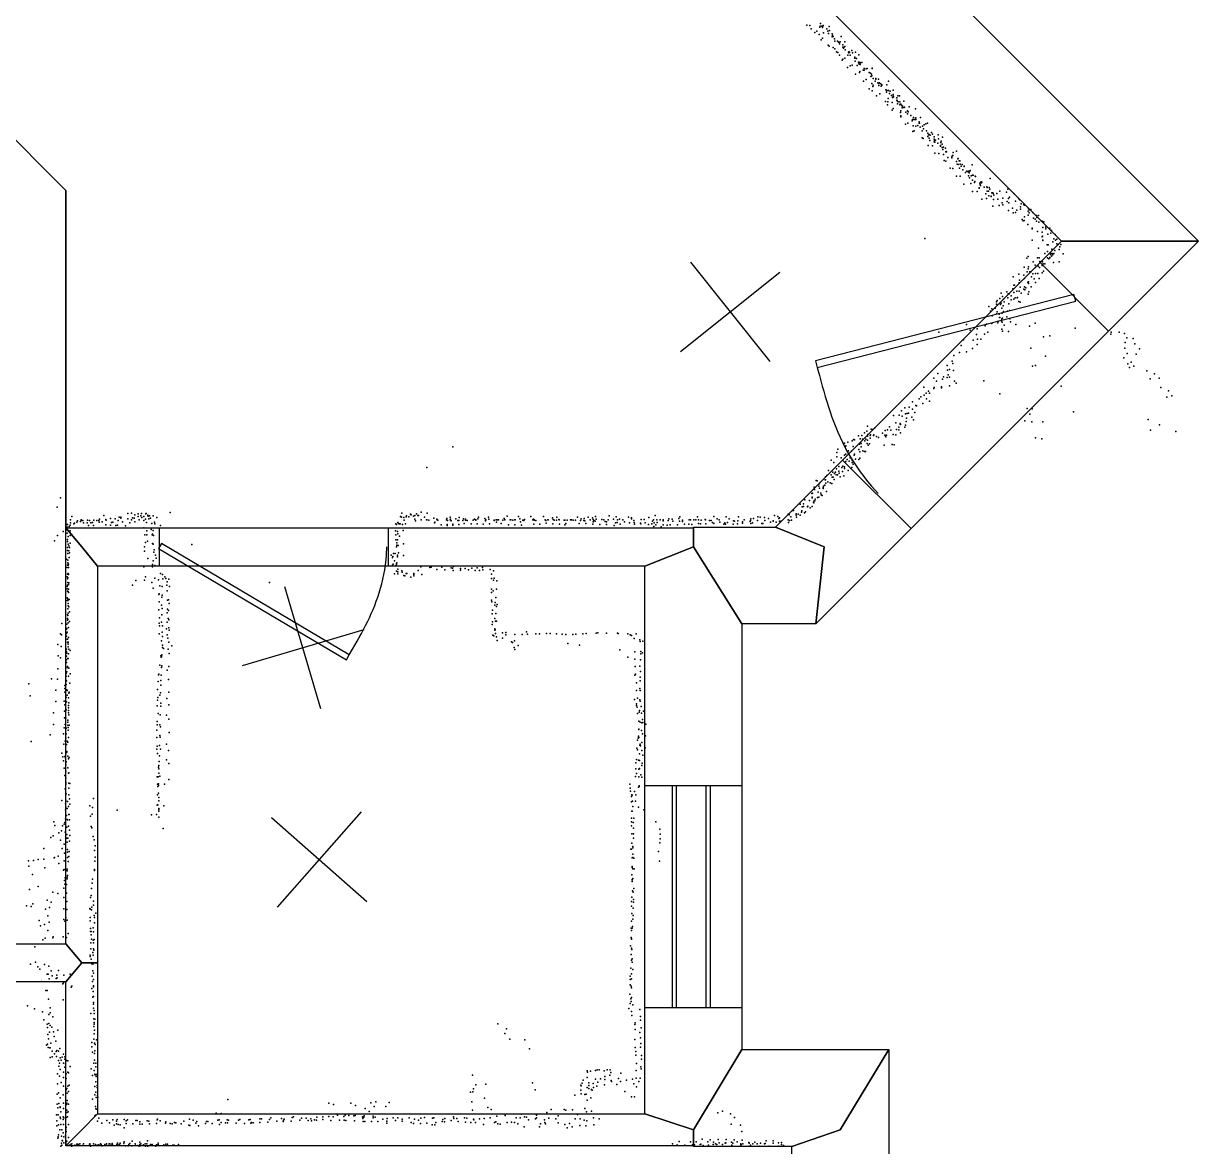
# Model space of a CAD drawing. Header units: millimetres. Extents: x -23456 to 7110, y -22489 to 15514.
# Drawn here: x -2228 to 1472, y -1983 to 1554 of the extents above; entities that cross this region are included whole.
import ezdxf

# ---------------------------------------------------------------- set-up
doc = ezdxf.new("R2010")
doc.units = ezdxf.units.MM
for name, color, linetype in [('DOORS', 7, 'Continuous'), ('P', 9, 'Continuous'), ('PANOS', 10, 'Continuous'), ('ROOMS', 1, 'Continuous'), ('WALLS', 3, 'Continuous'), ('WINDOWS', 6, 'Continuous')]:
    doc.layers.add(name, color=color, linetype=linetype)

# ---------------------------------------------------------------- blocks, each defined once
blk = doc.blocks.new('1-Standard_3C')
for points in [[(-403.982, 5.64828), (253.382, 394.931), (263.573, 377.722), (-393.791, -11.5606), (-403.982, 5.64828)], [(263.573, 377.722), (275.367, 357.142), (283.15, 343.495), (290.844, 329.879), (298.429, 316.269), (305.882, 302.642), (313.184, 288.973), (320.313, 275.239), (327.249, 261.416), (333.971, 247.479), (340.456, 233.405), (346.686, 219.17), (352.638, 204.75), (358.291, 190.121), (363.626, 175.258), (368.62, 160.139), (373.253, 144.738), (377.503, 129.032), (381.351, 112.998), (384.774, 96.6102), (387.752, 79.8457), (390.265, 62.6802), (392.29, 45.0899), (393.807, 27.0508), (395.085, -0.90191)]]:
    blk.add_lwpolyline(points)
blk = doc.blocks.new('1-Standard_42')
for points in [[(-590, 42.9766), (589.999, 42.9766), (589.999, 32.9766), (-590, 32.9766), (-590, 42.9766)], [(-590.014, -44.0958), (589.985, -44.0958), (589.985, -54.0958), (-590.014, -54.0958), (-590.014, -44.0958)]]:
    blk.add_lwpolyline(points)

msp = doc.modelspace()

# ---------------------------------------------------------------- linework, layer by layer
at = {"layer": 'DOORS'}
for points in [[(351.3, 178.3), (973.5, 800.6), (1189.2, 584.9), (566.9, -37.3), (351.3, 178.3)], [(-1799.7, -34.9), (-1079.7, -34.9), (-1079.7, -154.9), (-1799.7, -154.9), (-1799.7, -34.9)]]:
    msp.add_lwpolyline(points, dxfattribs=at)
at = {"layer": 'P'}
for p in [(239, 1548), (248, 1547), (252, 1537), (264, 1525), (270, 1529), (278, 1519), (280, 1542), (281, 1545), (282, 1553), (286, 1545), (288, 1541), (289, 1545), (290, 1547), (291, 1524), (302, 1537), (305, 1529), (307, 1522), (309, 1544), (310, 1531), (318, 1521), (284, 1502), (288, 1507), (306, 1485), (309, 1482), (319, 1512), (320, 1516), (322, 1513), (326, 1505), (327, 1498), (335, 1498), (338, 1495), (341, 1495), (342, 1489), (344, 1496), (347, 1513), (352, 1486), (358, 1496), (358, 1481), (322, 1478), (327, 1474), (332, 1464), (336, 1462), (342, 1454), (352, 1479), (354, 1476), (357, 1480), (358, 1444), (359, 1471), (368, 1454), (370, 1463), (371, 1464), (371, 1461), (373, 1463), (375, 1454), (380, 1469), (383, 1461), (390, 1448), (390, 1444), (392, 1463), (403, 1455), (350, 1438), (352, 1441), (367, 1415), (375, 1420), (382, 1422), (391, 1435), (395, 1443), (397, 1421), (401, 1432), (402, 1426), (403, 1432), (407, 1431), (407, 1427), (407, 1424), (412, 1431), (416, 1407), (419, 1412), (419, 1407), (426, 1411), (426, 1411), (429, 1412), (445, 1413), (445, 1412), (392, 1394), (405, 1399), (406, 1402), (417, 1372), (426, 1377), (435, 1399), (439, 1397), (440, 1387), (442, 1394), (443, 1389), (448, 1380), (454, 1372), (456, 1380), (456, 1378), (464, 1378), (496, 1372), (435, 1348), (443, 1365), (444, 1341), (447, 1355), (448, 1359), (462, 1367), (465, 1365), (466, 1358), (468, 1367), (472, 1363), (473, 1356), (475, 1360), (475, 1359), (488, 1345), (490, 1344), (490, 1337), (491, 1360), (491, 1343), (496, 1342), (499, 1333), (501, 1340), (511, 1344), (458, 1326), (469, 1332), (486, 1308), (493, 1297), (494, 1307), (495, 1317), (505, 1327), (507, 1305), (509, 1320), (510, 1321), (511, 1330), (511, 1325), (512, 1323), (522, 1319), (522, 1312), (523, 1310), (524, 1301), (525, 1326), (526, 1307), (531, 1326), (532, 1307), (532, 1297), (533, 1299), (535, 1300), (544, 1309), (507, 1281), (511, 1286), (534, 1273), (535, 1278), (535, 1263), (535, 1260), (538, 1295), (539, 1288), (540, 1293), (541, 1289), (545, 1289), (546, 1290), (551, 1274), (556, 1278), (556, 1269), (558, 1275), (561, 1291), (566, 1264), (581, 1285), (550, 1236), (557, 1240), (570, 1247), (571, 1251), (574, 1231), (575, 1258), (576, 1251), (579, 1251), (582, 1256), (582, 1251), (582, 1230), (588, 1232), (592, 1244), (592, 1240), (594, 1240), (596, 1227), (597, 1257), (603, 1230), (606, 1222), (608, 1234), (613, 1238), (619, 1240), (573, 1213), (577, 1216), (602, 1216), (602, 1193), (605, 1191), (616, 1215), (620, 1208), (620, 1198), (622, 1203), (624, 1204), (624, 1192), (626, 1185), (627, 1202), (631, 1210), (634, 1205), (640, 1197), (640, 1189), (641, 1185), (644, 1186), (652, 1203), (653, 1190), (666, 1196), (621, 1169), (634, 1168), (640, 1181), (642, 1180), (651, 1177), (660, 1169), (660, 1167), (661, 1179), (662, 1183), (665, 1174), (665, 1163), (667, 1157), (669, 1164), (675, 1161), (676, 1149), (678, 1150), (679, 1149), (710, 1151), (642, 1145), (654, 1144), (669, 1141), (671, 1122), (676, 1120), (683, 1132), (695, 1134), (695, 1130), (697, 1138), (699, 1138), (700, 1147), (710, 1119), (712, 1111), (714, 1127), (715, 1128), (719, 1121), (721, 1121), (722, 1111), (690, 1098), (699, 1097), (715, 1109), (720, 1098), (725, 1104), (728, 1109), (730, 1093), (734, 1104), (734, 1103), (738, 1084), (743, 1088), (747, 1086), (748, 1088), (748, 1074), (750, 1083), (752, 1088), (753, 1091), (756, 1074), (759, 1108), (760, 1076), (763, 1076), (710, 1073), (722, 1073), (733, 1048), (751, 1068), (755, 1050), (760, 1060), (767, 1053), (768, 1056), (769, 1073), (770, 1072), (784, 1051), (785, 1047), (786, 1053), (786, 1043), (788, 1055), (789, 1052), (790, 1054), (797, 1038), (806, 1039), (807, 1037), (813, 1037), (816, 1065), (760, 1024), (775, 1024), (782, 1036), (782, 1035), (790, 1000), (802, 1017), (805, 1002), (807, 1025), (811, 1025), (812, 1011), (815, 1032), (819, 1010), (819, 1009), (821, 1020), (825, 1020), (826, 1018), (828, 1013), (837, 1018), (840, 1000), (847, 1025), (856, 1003), (868, 1022), (872, 1032), (874, 1002), (877, 1007), (891, 1018), (906, 1001), (825, 978), (827, 999), (845, 980), (854, 989), (856, 982), (870, 993), (874, 965), (875, 989), (887, 972), (896, 994), (900, 966), (910, 998), (912, 976), (912, 969), (914, 986), (922, 984), (923, 981), (924, 983), (936, 963), (937, 970), (940, 967), (944, 968), (889, 957), (896, 958), (917, 936), (920, 932), (923, 933), (924, 945), (936, 950), (939, 957), (951, 958), (953, 940), (958, 937), (962, 949), (962, 931), (963, 943), (968, 949), (969, 928), (978, 931), (980, 931), (985, 929), (935, 921), (948, 909), (948, 907), (965, 898), (980, 896), (982, 911), (991, 907), (992, 912), (993, 915), (993, 914), (998, 890), (1004, 909), (1007, 893), (1009, 902), (1021, 889), (610, 876), (948, 871), (980, 882), (981, 884), (982, 871), (982, 870), (996, 856), (999, 857), (1013, 866), (1017, 875), (1022, 871), (1026, 874), (1026, 860), (1030, 858), (1039, 858), (932, 815), (936, 820), (965, 816), (968, 846), (971, 816), (988, 829), (997, 836), (997, 816), (1004, 817), (1004, 816), (1006, 826), (1007, 829), (1009, 821), (1010, 843), (1011, 829), (1012, 825), (1014, 827), (1017, 829), (1020, 839), (1033, 842), (1036, 850), (1046, 828), (923, 786), (936, 781), (937, 787), (952, 803), (958, 793), (959, 785), (967, 789), (972, 785), (973, 804), (980, 791), (981, 803), (983, 797), (988, 797), (1001, 812), (1016, 801), (1033, 803), (889, 756), (906, 764), (909, 745), (922, 761), (924, 751), (933, 772), (941, 771), (944, 771), (946, 756), (951, 765), (955, 749), (959, 766), (966, 766), (970, 750), (980, 768), (984, 774), (851, 704), (869, 709), (888, 718), (891, 729), (891, 706), (893, 730), (900, 711), (908, 737), (908, 711), (911, 723), (914, 704), (922, 717), (924, 724), (925, 715), (929, 721), (935, 739), (937, 740), (937, 735), (938, 709), (945, 724), (959, 738), (836, 677), (836, 670), (838, 681), (847, 688), (849, 669), (851, 673), (855, 694), (858, 685), (860, 677), (872, 690), (873, 702), (875, 671), (876, 702), (882, 696), (882, 683), (891, 685), (895, 690), (901, 690), (902, 691), (906, 678), (911, 676), (936, 701), (812, 662), (817, 648), (821, 655), (822, 633), (832, 657), (836, 639), (838, 645), (845, 638), (853, 657), (854, 641), (857, 664), (858, 647), (869, 630), (871, 648), (877, 650), (742, 606), (800, 601), (805, 607), (821, 609), (840, 611), (841, 616), (846, 628), (847, 628), (852, 619), (853, 623), (853, 614), (854, 613), (855, 626), (860, 604), (878, 623), (880, 614), (897, 606), (940, 600), (958, 610), (1084, 594), (654, 581), (732, 557), (753, 588), (763, 556), (773, 574), (775, 592), (776, 559), (787, 559), (798, 575), (809, 581), (853, 591), (855, 585), (874, 584), (984, 567), (1004, 570), (1196, 575), (1197, 581), (1222, 582), (1239, 577), (1247, 564), (1267, 562), (725, 539), (742, 520), (760, 530), (775, 543), (944, 531), (1240, 531), (1241, 549), (1272, 545), (1287, 529), (696, 490), (699, 483), (702, 508), (720, 517), (990, 506), (1237, 501), (1248, 514), (1250, 482), (1260, 487), (1276, 512), (651, 451), (681, 476), (682, 462), (684, 447), (688, 464), (701, 461), (949, 474), (959, 476), (1255, 470), (1269, 474), (1310, 460), (1334, 450), (607, 408), (639, 437), (647, 427), (663, 409), (666, 434), (669, 441), (681, 439), (688, 440), (688, 413), (704, 427), (709, 421), (796, 428), (1040, 411), (1320, 435), (1348, 437), (592, 372), (598, 378), (608, 383), (615, 389), (616, 372), (622, 396), (625, 389), (639, 404), (640, 407), (663, 406), (847, 387), (1354, 407), (1373, 377), (1378, 397), (1388, 381), (537, 334), (547, 343), (561, 345), (571, 339), (572, 362), (582, 351), (584, 349), (604, 357), (625, 364), (933, 341), (948, 340), (512, 319), (530, 320), (539, 317), (549, 324), (552, 300), (553, 311), (555, 325), (559, 326), (569, 314), (575, 305), (579, 328), (925, 302), (941, 323), (947, 299), (982, 299), (1079, 331), (1314, 306), (420, 264), (428, 270), (430, 285), (441, 276), (446, 275), (453, 280), (477, 263), (485, 272), (493, 274), (499, 283), (503, 273), (519, 296), (521, 275), (528, 282), (528, 274), (533, 294), (533, 292), (534, 291), (534, 264), (547, 282), (550, 289), (1321, 273), (1349, 290), (1401, 269), (357, 232), (362, 224), (368, 235), (381, 239), (386, 244), (389, 242), (401, 255), (405, 229), (407, 246), (410, 231), (412, 256), (414, 245), (421, 239), (425, 245), (429, 231), (430, 254), (430, 241), (431, 259), (432, 226), (436, 230), (438, 256), (438, 248), (439, 258), (449, 256), (450, 258), (458, 253), (464, 250), (482, 226), (484, 257), (486, 254), (488, 252), (490, 257), (507, 228), (511, 259), (514, 227), (519, 258), (959, 249), (979, 246), (-876, 220), (333, 203), (333, 189), (336, 213), (347, 186), (357, 194), (361, 221), (362, 197), (370, 208), (375, 186), (379, 207), (385, 221), (388, 194), (389, 197), (403, 212), (406, 205), (410, 220), (415, 208), (420, 206), (423, 206), (-958, 155), (315, 178), (324, 171), (332, 151), (340, 158), (349, 155), (352, 159), (357, 157), (357, 152), (362, 174), (366, 181), (372, 175), (380, 155), (382, 178), (382, 171), (385, 166), (392, 182), (403, 180), (406, 185), (268, 114), (271, 113), (296, 117), (297, 126), (297, 116), (302, 130), (307, 146), (315, 132), (318, 125), (321, 141), (322, 125), (325, 118), (326, 136), (329, 141), (331, 132), (335, 132), (339, 144), (341, 137), (344, 126), (351, 143), (355, 129), (369, 146), (257, 75), (262, 93), (263, 86), (274, 78), (276, 103), (276, 97), (279, 90), (281, 108), (290, 92), (290, 89), (291, 97), (295, 100), (299, 106), (301, 80), (305, 110), (312, 107), (317, 105), (-2112, 60), (218, 40), (228, 41), (232, 53), (247, 51), (254, 73), (255, 60), (256, 62), (260, 45), (261, 49), (261, 44), (264, 50), (265, 56), (272, 61), (277, 62), (283, 74), (284, 69), (287, 67), (-2122, 30), (-2076, 1), (-1976, 4), (-1900, 10), (-1888, 11), (-1878, 6), (-1867, 9), (-1867, 1), (-1859, 3), (-1857, 10), (-1849, 1), (-1843, 9), (-1842, 10), (-1837, 5), (-1836, 2), (-1832, 3), (-1820, 3), (-1767, 14), (-1041, 1), (-1037, 11), (-1023, 0), (-1022, 3), (-1015, 0), (-1010, 8), (-1008, 6), (-1000, 2), (-996, 4), (-991, 9), (-986, 4), (-984, 4), (-976, 15), (-957, 11), (-705, 2), (-669, 1), (-631, 1), (-591, 1), (-427, 1), (-384, 3), (-362, 0), (-239, 4), (-161, 0), (-106, 0), (-54, 1), (-15, 0), (23, 0), (84, 0), (137, 4), (147, 1), (180, 8), (183, 6), (188, 0), (194, 20), (197, 20), (205, 9), (205, 5), (211, 8), (218, 5), (222, 15), (223, 19), (224, 31), (228, 33), (231, 13), (234, 16), (241, 32), (241, 31), (242, 34), (249, 28), (256, 32), (-2091, -33), (-2090, -24), (-2085, -31), (-2082, -26), (-2080, -10), (-2080, -19), (-2070, -22), (-2068, -20), (-2061, -17), (-2058, -13), (-2049, -15), (-2047, -9), (-2047, -12), (-2042, -12), (-2039, -19), (-2028, -19), (-2027, -11), (-2024, -27), (-2021, -12), (-2016, -19), (-2011, -18), (-2008, -27), (-2007, -11), (-1998, -12), (-1991, -12), (-1990, -17), (-1989, -7), (-1981, -16), (-1969, -8), (-1969, -25), (-1968, -11), (-1955, -5), (-1954, -26), (-1951, -18), (-1947, -17), (-1940, -6), (-1938, -27), (-1932, -26), (-1930, -12), (-1927, -1), (-1922, -1), (-1922, -4), (-1917, -16), (-1907, -28), (-1900, -6), (-1894, -19), (-1888, -9), (-1885, -3), (-1880, -4), (-1878, -16), (-1864, -10), (-1856, -2), (-1856, -2), (-1849, -12), (-1849, -35), (-1844, -7), (-1841, -18), (-1834, -6), (-1828, -4), (-1824, -21), (-1816, -17), (-1815, -22), (-1809, -2), (-1797, -27), (-1056, -22), (-1054, -24), (-1049, -18), (-1047, -21), (-1045, -22), (-1042, -22), (-1038, -1), (-1035, -24), (-1031, -2), (-1030, -11), (-1025, -22), (-996, -7), (-994, -13), (-976, -10), (-966, -1), (-959, -9), (-958, -9), (-952, -11), (-936, -4), (-934, -19), (-933, -17), (-927, -7), (-926, -9), (-924, -11), (-913, -25), (-896, -9), (-895, -5), (-894, -24), (-894, -27), (-893, -12), (-885, -1), (-885, -10), (-884, -7), (-882, -13), (-876, -23), (-876, -26), (-867, -6), (-860, -12), (-857, -12), (-857, -24), (-856, -2), (-845, -12), (-843, -6), (-841, -21), (-836, -7), (-836, -11), (-831, -12), (-819, -22), (-812, -11), (-808, -7), (-804, -9), (-804, -11), (-800, -22), (-798, -6), (-795, -1), (-781, -23), (-775, -5), (-773, -12), (-773, -13), (-772, -10), (-764, -1), (-763, -7), (-761, -22), (-746, -11), (-746, -12), (-740, -10), (-739, -17), (-737, -10), (-732, -9), (-724, -21), (-719, -11), (-715, -5), (-713, -10), (-701, -25), (-696, -10), (-694, -9), (-687, -11), (-681, -9), (-681, -25), (-680, -10), (-665, -6), (-663, -16), (-660, -26), (-656, -11), (-653, -12), (-651, -8), (-624, -10), (-622, -7), (-621, -23), (-620, -10), (-620, -11), (-615, -12), (-602, -23), (-585, -9), (-585, -9), (-583, -12), (-582, -20), (-577, -10), (-576, -9), (-562, -3), (-561, -22), (-560, -8), (-557, -11), (-550, -11), (-549, -1), (-542, -8), (-541, -10), (-540, -23), (-526, -11), (-524, -11), (-524, -25), (-520, -21), (-516, -11), (-506, -9), (-503, -10), (-497, -11), (-490, -11), (-484, -1), (-478, -21), (-474, -12), (-472, -6), (-464, -12), (-463, -5), (-460, -13), (-457, -21), (-450, -1), (-444, -10), (-436, -3), (-435, -23), (-434, -8), (-434, -16), (-432, -12), (-428, -14), (-425, -7), (-413, -24), (-407, -8), (-401, -10), (-396, -15), (-392, -16), (-392, -24), (-387, -9), (-370, -7), (-368, -27), (-364, -19), (-359, -18), (-358, -10), (-351, -7), (-349, -23), (-341, -9), (-336, -16), (-323, -1), (-320, -19), (-314, -3), (-314, -6), (-306, -12), (-305, -18), (-304, -23), (-285, -20), (-284, -22), (-283, -8), (-274, -8), (-271, -19), (-260, -24), (-259, -2), (-249, -22), (-247, -14), (-244, -9), (-243, -31), (-242, -19), (-237, -25), (-234, -9), (-233, -18), (-223, -10), (-220, -32), (-214, -10), (-214, -13), (-214, -25), (-201, -26), (-198, -12), (-196, -6), (-192, -25), (-185, -7), (-183, -14), (-169, -25), (-164, -5), (-162, -14), (-153, -11), (-153, -15), (-147, -23), (-133, -23), (-132, -10), (-128, -9), (-123, -24), (-117, -10), (-111, -10), (-103, -21), (-102, -9), (-96, -22), (-94, -11), (-81, -8), (-80, -10), (-79, -22), (-68, -12), (-63, -12), (-58, -18), (-54, -21), (-44, -6), (-37, -9), (-35, -17), (-23, -23), (-20, -19), (-17, -23), (-11, -18), (-6, -6), (7, -23), (8, -13), (11, -14), (20, -22), (21, -13), (36, -16), (36, -20), (41, -10), (60, -15), (61, -12), (62, -6), (62, -21), (68, -19), (71, -5), (83, -12), (92, -1), (97, -21), (100, -21), (105, -2), (106, -12), (118, -5), (124, -17), (133, -13), (133, -14), (142, -17), (150, -5), (153, -3), (153, -14), (155, -17), (158, -14), (180, -10), (181, -18), (184, -12), (190, -11), (206, -1), (-2121, -59), (-2104, -46), (-2092, -41), (-2091, -51), (-2090, -71), (-2088, -62), (-2082, -44), (-2082, -59), (-1846, -57), (-1840, -44), (-1840, -57), (-1826, -40), (-1823, -57), (-1822, -55), (-1820, -43), (-1819, -59), (-1057, -44), (-1056, -57), (-1056, -72), (-1051, -46), (-1051, -72), (-1050, -54), (-1044, -61), (-1033, -43), (-2131, -76), (-2090, -78), (-2090, -97), (-2090, -106), (-2088, -86), (-2086, -91), (-2086, -107), (-2084, -97), (-2082, -83), (-1847, -94), (-1847, -108), (-1844, -81), (-1838, -77), (-1822, -84), (-1820, -86), (-1818, -111), (-1817, -104), (-1698, -87), (-1054, -94), (-1053, -82), (-1053, -89), (-1048, -90), (-1032, -85), (-2093, -133), (-2089, -115), (-2089, -137), (-2089, -145), (-2085, -128), (-2084, -113), (-1837, -131), (-1820, -139), (-1813, -121), (-1811, -130), (-1070, -121), (-1066, -128), (-1065, -125), (-1063, -115), (-1060, -139), (-1058, -116), (-1054, -147), (-1053, -145), (-1051, -121), (-1051, -126), (-1047, -113), (-1032, -122), (-2091, -160), (-2090, -152), (-2090, -181), (-2088, -152), (-2088, -179), (-2087, -149), (-2087, -160), (-2087, -182), (-1850, -157), (-1822, -150), (-1822, -158), (-1815, -153), (-1797, -179), (-1791, -182), (-1066, -152), (-1064, -149), (-1060, -180), (-1055, -153), (-1054, -149), (-1054, -171), (-1050, -165), (-1050, -180), (-1049, -173), (-1037, -170), (-1036, -174), (-1031, -185), (-1023, -179), (-1021, -178), (-999, -179), (-999, -182), (-985, -169), (-977, -158), (-974, -182), (-949, -160), (-944, -159), (-927, -166), (-911, -159), (-901, -167), (-881, -161), (-877, -162), (-875, -169), (-874, -156), (-852, -163), (-852, -168), (-837, -163), (-827, -167), (-816, -162), (-806, -169), (-800, -161), (-792, -169), (-783, -160), (-782, -167), (-759, -166), (-754, -181), (-748, -170), (-2091, -189), (-2091, -219), (-2090, -195), (-2090, -215), (-2089, -192), (-2089, -207), (-2087, -213), (-2086, -208), (-1885, -215), (-1875, -201), (-1847, -200), (-1844, -189), (-1824, -207), (-1815, -193), (-1803, -198), (-1799, -217), (-1792, -219), (-1790, -195), (-1783, -189), (-1780, -194), (-1777, -215), (-1776, -205), (-1771, -196), (-1769, -219), (-1454, -207), (-1027, -186), (-1009, -190), (-999, -186), (-754, -194), (-748, -200), (-746, -193), (-738, -202), (-2091, -227), (-2091, -255), (-2090, -234), (-2089, -258), (-2088, -235), (-2087, -228), (-2087, -238), (-1820, -225), (-1802, -245), (-1801, -243), (-1793, -253), (-1792, -247), (-1776, -233), (-754, -228), (-754, -238), (-749, -233), (-741, -254), (-739, -228), (-2091, -264), (-2089, -263), (-2089, -290), (-2088, -273), (-2088, -273), (-2088, -280), (-2086, -283), (-2086, -283), (-2085, -260), (-1802, -293), (-1801, -268), (-1794, -278), (-1792, -289), (-1775, -262), (-1775, -291), (-1772, -261), (-1772, -295), (-1770, -273), (-754, -262), (-753, -268), (-751, -294), (-744, -278), (-743, -270), (-739, -282), (-737, -276), (-2090, -309), (-2090, -320), (-2090, -325), (-2089, -311), (-2089, -323), (-2088, -303), (-2084, -299), (-2084, -330), (-1800, -318), (-1794, -332), (-1793, -309), (-1776, -302), (-1776, -332), (-1773, -320), (-1771, -324), (-752, -305), (-751, -331), (-744, -320), (-742, -329), (-741, -304), (-739, -329), (-2112, -368), (-2108, -336), (-2093, -354), (-2093, -367), (-2092, -338), (-2092, -352), (-2091, -363), (-2088, -334), (-2087, -349), (-1801, -335), (-1801, -368), (-1800, -343), (-1792, -363), (-1791, -343), (-1778, -353), (-1771, -350), (-1770, -357), (-752, -339), (-744, -353), (-744, -357), (-743, -356), (-742, -367), (-742, -367), (-720, -365), (-709, -364), (-644, -362), (-641, -370), (-615, -368), (-603, -369), (-581, -367), (-570, -367), (-550, -368), (-532, -370), (-489, -370), (-467, -369), (-456, -367), (-425, -366), (-420, -365), (-392, -366), (-358, -366), (-355, -367), (-325, -368), (-299, -369), (-2120, -402), (-2109, -372), (-2093, -376), (-2091, -385), (-2090, -385), (-2090, -395), (-2089, -396), (-2088, -395), (-2088, -401), (-2087, -380), (-1794, -391), (-1791, -377), (-1791, -404), (-1776, -372), (-1774, -382), (-1771, -395), (-1761, -406), (-750, -373), (-747, -375), (-739, -378), (-737, -390), (-720, -382), (-709, -372), (-691, -394), (-688, -396), (-682, -391), (-681, -371), (-671, -405), (-658, -371), (-520, -371), (-514, -399), (-498, -371), (-477, -404), (-318, -372), (-314, -374), (-305, -383), (-287, -387), (-286, -393), (-278, -392), (-2119, -438), (-2112, -444), (-2110, -408), (-2093, -417), (-2093, -424), (-2093, -439), (-2092, -429), (-2088, -409), (-2087, -431), (-2086, -417), (-2081, -421), (-1796, -438), (-1795, -442), (-1794, -439), (-1794, -441), (-1793, -435), (-1791, -411), (-1788, -415), (-1773, -417), (-1770, -430), (-683, -412), (-681, -418), (-350, -419), (-325, -442), (-303, -425), (-284, -424), (-284, -431), (-279, -428), (-2120, -479), (-2095, -477), (-2093, -450), (-2093, -459), (-2090, -471), (-2090, -475), (-2089, -446), (-2088, -446), (-2086, -477), (-1799, -467), (-1794, -474), (-1793, -469), (-1771, -471), (-303, -448), (-302, -471), (-287, -470), (-285, -450), (-2140, -510), (-2121, -511), (-2095, -503), (-2095, -514), (-2094, -493), (-2094, -502), (-2093, -516), (-2092, -488), (-2087, -502), (-2082, -494), (-1803, -498), (-1802, -495), (-1796, -515), (-1795, -499), (-1776, -483), (-1772, -512), (-303, -499), (-301, -495), (-286, -505), (-286, -517), (-285, -487), (-2212, -526), (-2127, -546), (-2098, -531), (-2098, -541), (-2098, -552), (-2094, -528), (-2092, -545), (-2091, -547), (-2086, -555), (-2085, -552), (-2083, -524), (-1806, -544), (-1804, -519), (-1797, -554), (-1796, -530), (-1771, -552), (-298, -523), (-298, -547), (-287, -541), (-286, -547), (-2208, -564), (-2127, -582), (-2100, -581), (-2098, -592), (-2094, -568), (-2093, -583), (-2091, -562), (-2087, -570), (-2086, -586), (-1806, -577), (-1805, -569), (-1799, -562), (-1796, -587), (-1777, -572), (-1771, -592), (-304, -575), (-298, -589), (-295, -571), (-287, -576), (-286, -581), (-2134, -617), (-2099, -612), (-2094, -608), (-2087, -594), (-2087, -601), (-2087, -610), (-2087, -617), (-2086, -624), (-1807, -595), (-1804, -619), (-1798, -624), (-1796, -596), (-1778, -625), (-298, -594), (-296, -599), (-295, -619), (-289, -615), (-288, -610), (-283, -597), (-282, -618), (-276, -612), (-2134, -654), (-2100, -664), (-2099, -633), (-2097, -654), (-2095, -634), (-2094, -666), (-2089, -640), (-2089, -647), (-2089, -656), (-2088, -663), (-2085, -656), (-1808, -655), (-1807, -645), (-1799, -655), (-1797, -661), (-1771, -637), (-290, -644), (-286, -647), (-281, -649), (-279, -638), (-278, -648), (-268, -653), (-2144, -687), (-2102, -683), (-2095, -697), (-2094, -683), (-2088, -672), (-2087, -695), (-1809, -672), (-1809, -695), (-1799, -689), (-1798, -694), (-1770, -679), (-295, -703), (-293, -697), (-292, -691), (-290, -669), (-290, -670), (-290, -695), (-282, -673), (-279, -683), (-269, -690), (-2204, -708), (-2101, -716), (-2097, -707), (-2093, -717), (-2092, -739), (-2091, -706), (-2089, -710), (-1809, -732), (-1808, -722), (-1800, -720), (-1797, -732), (-1778, -716), (-1772, -736), (-297, -729), (-295, -734), (-287, -719), (-286, -716), (-285, -721), (-281, -711), (-281, -736), (-270, -727), (-2108, -744), (-2105, -756), (-2102, -768), (-2098, -755), (-2096, -760), (-2095, -746), (-2094, -772), (-2092, -741), (-2089, -754), (-2087, -762), (-2085, -758), (-1806, -745), (-1801, -771), (-1800, -753), (-1778, -765), (-1771, -777), (-300, -775), (-298, -764), (-291, -766), (-288, -746), (-288, -767), (-280, -776), (-278, -751), (-2100, -791), (-2095, -781), (-2095, -801), (-2089, -790), (-2087, -807), (-2086, -806), (-1803, -788), (-1802, -783), (-1802, -794), (-1802, -807), (-300, -794), (-298, -808), (-290, -795), (-288, -793), (-284, -813), (-281, -783), (-2098, -815), (-2095, -823), (-2095, -837), (-2095, -841), (-2095, -842), (-2086, -839), (-2083, -840), (-1808, -819), (-1806, -842), (-1805, -849), (-1804, -819), (-1803, -841), (-1803, -846), (-1799, -817), (-1784, -842), (-1771, -827), (-319, -842), (-301, -818), (-292, -851), (-290, -819), (-289, -847), (-289, -849), (-281, -820), (-2097, -857), (-2094, -872), (-2086, -855), (-2086, -875), (-2084, -888), (-2008, -887), (-1806, -876), (-1803, -870), (-1802, -884), (-318, -854), (-317, -864), (-313, -881), (-312, -875), (-311, -877), (-304, -865), (-300, -875), (-2108, -893), (-2096, -904), (-2096, -923), (-2095, -894), (-2094, -917), (-2091, -919), (-2090, -896), (-2087, -912), (-2083, -905), (-2020, -910), (-2011, -915), (-1933, -924), (-1807, -908), (-1805, -907), (-1802, -894), (-1802, -918), (-1802, -922), (-1786, -910), (-313, -898), (-310, -895), (-309, -912), (-301, -895), (-292, -914), (-275, -923), (-2133, -961), (-2096, -951), (-2093, -941), (-2091, -953), (-2090, -954), (-2086, -937), (-2085, -937), (-2084, -954), (-2017, -943), (-2012, -936), (-1825, -938), (-1810, -937), (-1802, -927), (-1802, -946), (-314, -949), (-314, -960), (-312, -927), (-311, -927), (-306, -949), (-237, -961), (-2130, -972), (-2117, -995), (-2109, -989), (-2106, -973), (-2100, -968), (-2098, -963), (-2097, -993), (-2096, -994), (-2092, -977), (-2087, -974), (-2084, -987), (-2015, -975), (-2013, -979), (-1789, -981), (-314, -973), (-312, -998), (-308, -963), (-307, -980), (-307, -998), (-224, -984), (-223, -999), (-2142, -1010), (-2135, -1005), (-2112, -1018), (-2100, -1031), (-2092, -1000), (-2092, -1012), (-2091, -1025), (-2089, -1012), (-2084, -1021), (-2083, -1004), (-2009, -1007), (-2006, -1017), (-2003, -1036), (-312, -1028), (-307, -1012), (-224, -1027), (-223, -1014), (-2164, -1044), (-2131, -1073), (-2119, -1069), (-2107, -1044), (-2099, -1059), (-2090, -1048), (-2090, -1056), (-2090, -1073), (-2086, -1070), (-2085, -1054), (-2005, -1051), (-2003, -1072), (-316, -1047), (-313, -1047), (-309, -1038), (-309, -1042), (-309, -1062), (-309, -1073), (-228, -1054), (-2213, -1083), (-2212, -1100), (-2197, -1082), (-2182, -1079), (-2164, -1078), (-2161, -1105), (-2132, -1074), (-2117, -1092), (-2100, -1083), (-2091, -1110), (-2088, -1085), (-2004, -1084), (-311, -1074), (-311, -1101), (-311, -1104), (-309, -1109), (-306, -1075), (-305, -1109), (-225, -1084), (-2200, -1126), (-2103, -1113), (-2100, -1111), (-2099, -1145), (-2097, -1137), (-2091, -1115), (-2091, -1135), (-2091, -1140), (-2090, -1129), (-2011, -1141), (-2005, -1111), (-2005, -1114), (-312, -1127), (-311, -1142), (-311, -1147), (-309, -1139), (-2210, -1174), (-2182, -1164), (-2136, -1182), (-2101, -1169), (-2098, -1157), (-2093, -1158), (-2014, -1170), (-2012, -1154), (-311, -1148), (-310, -1178), (-308, -1182), (-306, -1170), (-2199, -1219), (-2154, -1207), (-2141, -1214), (-2120, -1186), (-2101, -1199), (-2093, -1185), (-2092, -1211), (-2017, -1199), (-2015, -1193), (-2008, -1210), (-313, -1211), (-312, -1198), (-307, -1205), (-307, -1214), (-2219, -1225), (-2204, -1227), (-2159, -1236), (-2152, -1257), (-2147, -1230), (-2101, -1234), (-2092, -1237), (-2020, -1233), (-2018, -1236), (-2014, -1238), (-2013, -1229), (-2008, -1223), (-2006, -1255), (-2001, -1248), (-313, -1226), (-312, -1249), (-308, -1232), (-308, -1255), (-2179, -1271), (-2175, -1288), (-2162, -1284), (-2148, -1276), (-2101, -1268), (-2098, -1273), (-2095, -1262), (-2091, -1270), (-2019, -1272), (-2018, -1262), (-2009, -1294), (-2005, -1262), (-2005, -1279), (-315, -1295), (-313, -1273), (-311, -1295), (-310, -1290), (-309, -1267), (-2168, -1332), (-2160, -1327), (-2152, -1303), (-2136, -1326), (-2135, -1323), (-2104, -1323), (-2093, -1325), (-2088, -1312), (-2017, -1296), (-2017, -1306), (-2015, -1306), (-2015, -1316), (-2014, -1330), (-2008, -1307), (-2006, -1331), (-315, -1325), (-314, -1303), (-314, -1330), (-313, -1328), (-2193, -1354), (-2016, -1342), (-2016, -1360), (-2009, -1333), (-2008, -1342), (-2008, -1360), (-2007, -1365), (-317, -1351), (-313, -1358), (-312, -1363), (-2191, -1402), (-2019, -1380), (-2018, -1385), (-2015, -1393), (-2010, -1372), (-2009, -1380), (-315, -1378), (-314, -1396), (-311, -1392), (-311, -1402), (-2206, -1409), (-2183, -1417), (-2177, -1425), (-2162, -1410), (-2154, -1440), (-2151, -1440), (-2149, -1415), (-2141, -1430), (-2124, -1443), (-2118, -1429), (-2101, -1443), (-2081, -1440), (-2013, -1408), (-2010, -1409), (-2010, -1430), (-2008, -1437), (-316, -1421), (-313, -1439), (-309, -1426), (-2172, -1463), (-2148, -1455), (-2138, -1445), (-2126, -1454), (-2122, -1452), (-2105, -1471), (-2103, -1468), (-2076, -1478), (-2012, -1446), (-2011, -1463), (-2008, -1457), (-2008, -1477), (-2008, -1480), (-318, -1447), (-318, -1457), (-318, -1474), (-315, -1478), (-313, -1455), (-2158, -1492), (-2154, -1492), (-2078, -1481), (-2013, -1485), (-2010, -1513), (-2009, -1495), (-2008, -1511), (-319, -1503), (-314, -1483), (-314, -1514), (-2216, -1540), (-2194, -1549), (-2150, -1519), (-2144, -1546), (-2104, -1521), (-2008, -1529), (-2008, -1535), (-2008, -1547), (-322, -1548), (-318, -1533), (-316, -1518), (-315, -1526), (-309, -1537), (-287, -1552), (-2169, -1559), (-2164, -1584), (-2149, -1567), (-2144, -1562), (-2136, -1575), (-2016, -1564), (-2007, -1581), (-2006, -1555), (-2006, -1564), (-2004, -1582), (-313, -1558), (-312, -1570), (-285, -1574), (-285, -1585), (-2154, -1598), (-2153, -1608), (-2149, -1596), (-2147, -1623), (-2144, -1602), (-2139, -1607), (-2134, -1622), (-2120, -1617), (-2007, -1605), (-2006, -1592), (-2006, -1598), (-2006, -1628), (-2005, -1617), (-735, -1597), (-713, -1627), (-707, -1612), (-303, -1599), (-302, -1593), (-302, -1614), (-287, -1624), (-283, -1609), (-2156, -1664), (-2153, -1661), (-2152, -1630), (-2150, -1644), (-2142, -1657), (-2132, -1637), (-2127, -1651), (-2013, -1655), (-2007, -1645), (-2005, -1657), (-2003, -1662), (-1999, -1647), (-697, -1645), (-649, -1647), (-303, -1646), (-285, -1641), (-284, -1659), (-2151, -1671), (-2146, -1672), (-2145, -1672), (-2138, -1683), (-2138, -1701), (-2131, -1691), (-2126, -1684), (-2125, -1700), (-2123, -1681), (-2118, -1683), (-2114, -1674), (-2107, -1702), (-2102, -1692), (-2098, -1701), (-2013, -1669), (-2011, -1686), (-2005, -1690), (-2004, -1682), (-635, -1675), (-302, -1671), (-300, -1684), (-300, -1695), (-285, -1670), (-282, -1696), (-2145, -1703), (-2118, -1712), (-2117, -1730), (-2115, -1720), (-2113, -1704), (-2110, -1711), (-2102, -1721), (-2098, -1708), (-2098, -1733), (-2096, -1723), (-2093, -1712), (-2089, -1713), (-2082, -1731), (-2015, -1738), (-2007, -1721), (-2005, -1711), (-2001, -1721), (-2001, -1732), (-298, -1722), (-284, -1732), (-283, -1738), (-282, -1708), (-2121, -1754), (-2115, -1761), (-2113, -1740), (-2103, -1749), (-2102, -1766), (-2094, -1754), (-2094, -1769), (-2089, -1749), (-2087, -1751), (-2011, -1759), (-2006, -1744), (-2004, -1755), (-2003, -1757), (-2000, -1762), (-1999, -1756), (-814, -1758), (-466, -1774), (-453, -1745), (-453, -1766), (-452, -1749), (-443, -1746), (-427, -1744), (-427, -1771), (-422, -1742), (-415, -1741), (-411, -1770), (-400, -1745), (-398, -1772), (-397, -1762), (-390, -1741), (-382, -1758), (-381, -1742), (-379, -1750), (-378, -1775), (-354, -1769), (-347, -1752), (-329, -1774), (-310, -1771), (-299, -1744), (-299, -1768), (-286, -1768), (-2121, -1786), (-2110, -1781), (-2103, -1793), (-2094, -1804), (-2092, -1800), (-2089, -1793), (-2087, -1810), (-2085, -1790), (-2004, -1794), (-2001, -1779), (-2001, -1812), (-1997, -1791), (-1997, -1797), (-821, -1812), (-813, -1811), (-811, -1801), (-804, -1789), (-772, -1787), (-625, -1782), (-617, -1804), (-473, -1790), (-473, -1806), (-472, -1792), (-469, -1783), (-453, -1797), (-448, -1782), (-448, -1791), (-448, -1800), (-439, -1803), (-437, -1806), (-434, -1785), (-433, -1797), (-423, -1793), (-420, -1780), (-399, -1789), (-377, -1778), (-360, -1788), (-348, -1778), (-335, -1810), (-306, -1786), (-298, -1795), (-290, -1778), (-2122, -1818), (-2122, -1850), (-2118, -1814), (-2117, -1848), (-2113, -1830), (-2104, -1820), (-2103, -1846), (-2092, -1846), (-2091, -1815), (-2091, -1838), (-2087, -1850), (-2011, -1834), (-2004, -1820), (-2000, -1829), (-1995, -1822), (-1994, -1828), (-1585, -1835), (-1267, -1846), (-1198, -1846), (-1135, -1845), (-1119, -1842), (-1077, -1844), (-816, -1842), (-777, -1831), (-492, -1821), (-472, -1817), (-461, -1819), (-456, -1818), (-453, -1837), (-442, -1830), (-313, -1827), (-304, -1826), (-2125, -1883), (-2120, -1861), (-2119, -1883), (-2113, -1858), (-2113, -1860), (-2111, -1874), (-2102, -1863), (-2093, -1851), (-2092, -1869), (-2092, -1876), (-2088, -1874), (-2004, -1886), (-2002, -1857), (-2002, -1884), (-2001, -1864), (-1998, -1865), (-1622, -1878), (-1606, -1879), (-1252, -1851), (-1239, -1884), (-1215, -1884), (-1204, -1885), (-1188, -1886), (-1184, -1885), (-1183, -1854), (-1156, -1886), (-1152, -1863), (-1140, -1873), (-1127, -1887), (-1124, -1857), (-1087, -1857), (-814, -1869), (-766, -1860), (-755, -1866), (-738, -1887), (-711, -1885), (-661, -1881), (-613, -1884), (-580, -1876), (-567, -1866), (-545, -1886), (-526, -1866), (-520, -1869), (-499, -1867), (-484, -1882), (-461, -1863), (-455, -1874), (-440, -1872), (-42, -1877), (-27, -1872), (-2, -1880), (-2124, -1902), (-2123, -1918), (-2118, -1915), (-2113, -1891), (-2112, -1895), (-2111, -1914), (-2104, -1889), (-2104, -1898), (-2103, -1914), (-2101, -1893), (-2094, -1892), (-2094, -1922), (-2090, -1889), (-2087, -1914), (-1995, -1903), (-1991, -1894), (-1982, -1909), (-1966, -1901), (-1958, -1908), (-1947, -1899), (-1943, -1916), (-1936, -1903), (-1936, -1912), (-1934, -1898), (-1930, -1914), (-1924, -1915), (-1911, -1898), (-1911, -1924), (-1905, -1902), (-1905, -1910), (-1901, -1899), (-1884, -1912), (-1875, -1901), (-1870, -1901), (-1862, -1905), (-1862, -1913), (-1855, -1913), (-1839, -1902), (-1834, -1903), (-1832, -1912), (-1810, -1910), (-1807, -1899), (-1806, -1897), (-1798, -1902), (-1781, -1909), (-1780, -1905), (-1767, -1911), (-1760, -1912), (-1753, -1907), (-1749, -1908), (-1732, -1912), (-1723, -1903), (-1708, -1916), (-1706, -1897), (-1705, -1917), (-1694, -1900), (-1686, -1909), (-1683, -1904), (-1677, -1918), (-1655, -1911), (-1652, -1904), (-1648, -1904), (-1634, -1911), (-1616, -1900), (-1612, -1899), (-1611, -1914), (-1606, -1907), (-1592, -1908), (-1587, -1899), (-1586, -1908), (-1583, -1900), (-1559, -1909), (-1551, -1900), (-1547, -1898), (-1532, -1910), (-1519, -1899), (-1515, -1898), (-1512, -1909), (-1510, -1907), (-1505, -1908), (-1484, -1896), (-1484, -1907), (-1479, -1896), (-1459, -1906), (-1454, -1898), (-1449, -1893), (-1431, -1903), (-1416, -1895), (-1411, -1904), (-1410, -1900), (-1408, -1897), (-1385, -1903), (-1382, -1892), (-1378, -1889), (-1358, -1900), (-1353, -1894), (-1338, -1894), (-1332, -1901), (-1323, -1896), (-1321, -1902), (-1312, -1899), (-1306, -1900), (-1305, -1891), (-1286, -1890), (-1286, -1898), (-1267, -1888), (-1260, -1901), (-1253, -1889), (-1233, -1900), (-1220, -1888), (-1219, -1900), (-1213, -1901), (-1186, -1902), (-1161, -1889), (-1160, -1895), (-1159, -1904), (-1157, -1891), (-1153, -1904), (-1132, -1904), (-1127, -1893), (-1121, -1891), (-1112, -1904), (-1097, -1897), (-1084, -1903), (-1084, -1909), (-1083, -1895), (-1064, -1893), (-1057, -1901), (-1049, -1893), (-1036, -1897), (-1036, -1903), (-1014, -1893), (-1008, -1907), (-1000, -1910), (-997, -1897), (-984, -1900), (-978, -1911), (-977, -1894), (-966, -1892), (-958, -1909), (-941, -1915), (-940, -1894), (-936, -1893), (-933, -1915), (-930, -1907), (-910, -1904), (-908, -1898), (-902, -1905), (-901, -1895), (-881, -1901), (-874, -1889), (-873, -1895), (-864, -1895), (-859, -1904), (-839, -1893), (-836, -1906), (-832, -1894), (-820, -1907), (-811, -1897), (-810, -1899), (-805, -1907), (-792, -1896), (-780, -1914), (-778, -1895), (-759, -1893), (-745, -1907), (-741, -1905), (-735, -1912), (-727, -1913), (-705, -1907), (-691, -1906), (-682, -1907), (-677, -1893), (-672, -1912), (-664, -1893), (-652, -1921), (-651, -1890), (-644, -1891), (-638, -1899), (-616, -1896), (-613, -1893), (-603, -1921), (-600, -1912), (-588, -1899), (-586, -1907), (-584, -1912), (-574, -1894), (-552, -1896), (-544, -1908), (-524, -1914), (-516, -1924), (-509, -1910), (-500, -1921), (-491, -1896), (-476, -1917), (-475, -1896), (-463, -1900), (-457, -1918), (-454, -1902), (-433, -1893), (-432, -1915), (-415, -1896), (0, -1913), (11, -1892), (30, -1916), (-2120, -1957), (-2119, -1953), (-2118, -1946), (-2114, -1930), (-2109, -1950), (-2108, -1930), (-2104, -1940), (-2101, -1953), (-2096, -1947), (-2095, -1928), (-2095, -1938), (-2094, -1936), (-2087, -1955), (-91, -1960), (-41, -1961), (-15, -1961), (34, -1936), (-2111, -1982), (-2109, -1972), (-2108, -1979), (-2107, -1964), (-2106, -1965), (-2101, -1971), (-2095, -1973), (-2094, -1968), (-2092, -1966), (-2085, -1979), (-2083, -1980), (-2082, -1979), (-2078, -1976), (-2076, -1975), (-2076, -1982), (-2067, -1979), (-2060, -1976), (-2058, -1976), (-2058, -1978), (-2055, -1977), (-2051, -1975), (-2043, -1980), (-2039, -1975), (-2021, -1976), (-2020, -1975), (-2020, -1977), (-2017, -1982), (-2008, -1975), (-2002, -1977), (-1995, -1979), (-1991, -1978), (-1986, -1974), (-1984, -1977), (-1982, -1981), (-1972, -1977), (-1967, -1974), (-1966, -1980), (-1960, -1980), (-1959, -1974), (-1957, -1974), (-1952, -1979), (-1949, -1973), (-1948, -1978), (-1935, -1977), (-1932, -1972), (-1932, -1979), (-1927, -1977), (-1924, -1972), (-1923, -1980), (-1913, -1972), (-1912, -1980), (-1911, -1968), (-1907, -1981), (-1899, -1981), (-1897, -1977), (-1894, -1973), (-1887, -1981), (-1886, -1966), (-1877, -1974), (-1876, -1980), (-1868, -1980), (-1864, -1982), (-1862, -1969), (-1862, -1977), (-1861, -1981), (-1859, -1975), (-1851, -1978), (-1845, -1975), (-1844, -1982), (-1840, -1975), (-1838, -1965), (-1837, -1982), (-1828, -1977), (-1823, -1977), (-1812, -1982), (-1810, -1978), (-1805, -1979), (-1804, -1972), (-1804, -1977), (-1787, -1978), (-1780, -1976), (-1775, -1976), (-1758, -1979), (-1754, -1979), (-1740, -1977), (-1740, -1979), (-184, -1975), (-171, -1979), (-169, -1979), (-163, -1967), (-146, -1979), (-128, -1968), (-121, -1978), (-115, -1978), (-110, -1968), (-97, -1977), (-95, -1976), (-88, -1980), (-73, -1968), (-71, -1979), (-66, -1962), (-56, -1977), (-55, -1969), (-49, -1974), (-45, -1977), (-37, -1971), (-27, -1977), (-19, -1972), (-16, -1971), (1, -1969), (2, -1979), (6, -1972), (10, -1962), (19, -1968), (31, -1975), (31, -1978), (32, -1978), (35, -1963), (37, -1974), (56, -1970), (57, -1972), (61, -1979), (69, -1975), (75, -1969), (82, -1974), (89, -1982), (93, -1972), (105, -1974), (108, -1973), (111, -1965), (120, -1982), (133, -1965), (133, -1972), (149, -1971), (151, -1982), (159, -1970), (159, -1977), (165, -1980)]:
    msp.add_point(p, dxfattribs=at)
at = {"layer": 'PANOS'}
for points in [[(-127.8, 801.6), (121.8, 489)], [(-159.3, 520.5), (153.3, 770.1)], [(-1291.9, -604.3), (-1405.1, -220.6)], [(-1156.7, -355.9), (-1540.3, -469)], [(-1447.1, -946.4), (-1147.6, -1211.6)], [(-1164.8, -929.2), (-1429.9, -1228.8)]]:
    msp.add_lwpolyline(points, dxfattribs=at)
at = {"layer": 'ROOMS'}
for points in [[(-2095, -34.9), (-118.7, -34.9), (-118.7, -32.4), (140.5, -32.4), (1041, 868), (-2748.6, 4657.6), (-4051.1, 3355.2), (-4172.1, 3355.2), (-4172.1, 1632.8), (-2630, 1632.8), (-2284.8, 1287.6), (-2320.1, 1252.2), (-2095, 1027.1), (-2095, -34.9)], [(-2095, -1344.8), (-2095, -34.9), (-2095, 1027.1), (-2320.1, 1252.2), (-2355.5, 1216.9), (-2671.4, 1532.8), (-4172.1, 1532.8), (-4172.1, -1344.8), (-2095, -1344.8)], [(-1995, -1880.3), (-271.2, -1880.3), (-271.2, -154.9), (-1995, -154.9), (-1995, -1404.8), (-1995, -1880.3)], [(-118.7, -1980.3), (-2095, -1980.3), (-2095, -1464.8), (-4292.1, -1464.8), (-4292.1, -2873.5), (-4153.9, -2873.5), (-4153.9, -5429.3), (-4153.9, -5784.7), (-268.9, -5784.8), (191.6, -5784.8), (191.6, -5081.7), (742.3, -4656.1), (742.3, -3068.5), (191.6, -2656.2), (191.6, -1982.8), (-118.7, -1982.8)]]:
    msp.add_lwpolyline(points, close=True, dxfattribs=at)
at = {"layer": 'WALLS'}
for points in [[(1041, 868), (-2748.6, 4657.6), (-2748.6, 4873.3), (-2748.6, 5089), (1472.3, 868), (1256.7, 868), (1041, 868)], [(-2320.1, 1252.2), (-2095, 1027.1)], [(-2045, -94.9), (-2095, -34.9), (-2095, 1027.1)], [(140.5, -32.4), (1041, 868), (1256.7, 868), (1472.3, 868), (266.8, -337.4), (293.7, -94.9), (140.5, -32.4)], [(-2095, -34.9), (-118.7, -34.9), (-118.7, -94.9), (-271.2, -154.9), (-1995, -154.9), (-2045, -94.9), (-2095, -34.9)], [(-2095, -1344.8), (-2095, -34.9), (-2045, -94.9), (-1995, -154.9), (-1995, -1404.8), (-2045, -1404.8), (-2095, -1344.8)], [(-118.7, -32.4), (140.5, -32.4), (293.7, -94.9), (266.8, -337.4), (33.8, -337.4), (-118.7, -94.9), (-118.7, -32.4)], [(33.8, -337.4), (33.8, -1677.8), (-118.7, -1930.3), (-271.2, -1880.3), (-271.2, -154.9), (-118.7, -94.9), (33.8, -337.4)], [(-4172.1, -1344.8), (-2095, -1344.8), (-2045, -1404.8), (-2095, -1464.8), (-4292.1, -1464.8), (-4232.1, -1404.8), (-4172.1, -1344.8)], [(-2095, -1980.3), (-2095, -1464.8), (-2045, -1404.8), (-1995, -1404.8), (-1995, -1880.3), (-2045, -1930.3), (-2095, -1980.3)], [(191.6, -1982.8), (-118.7, -1982.8), (-118.7, -1930.3), (33.8, -1677.8), (496.6, -1677.8), (344.1, -1930.3), (191.6, -1982.8)], [(191.6, -2656.2), (191.6, -1982.8), (344.1, -1930.3), (496.6, -1677.8), (496.6, -2503.6), (344.1, -2579.9), (191.6, -2656.2)], [(-118.7, -1980.3), (-2095, -1980.3), (-2045, -1930.3), (-1995, -1880.3), (-271.2, -1880.3), (-118.7, -1930.3), (-118.7, -1980.3)]]:
    msp.add_lwpolyline(points, dxfattribs=at)
at = {"layer": 'WINDOWS'}
msp.add_lwpolyline([(33.8, -846.2), (33.8, -1546.2), (-271.2, -1546.2), (-271.2, -846.2), (33.8, -846.2)], dxfattribs=at)

# ---------------------------------------------------------------- block references
at = {"layer": 'DOORS', "xscale": -1.1, "yscale": 1.1, "rotation": 45}
msp.add_blockref('1-Standard_3C', (770.2, 381.6), dxfattribs=at)
at = {"layer": 'DOORS', "xscale": 0.9, "yscale": -0.9}
msp.add_blockref('1-Standard_3C', (-1439.7, -94.9), dxfattribs=at)
at = {"layer": 'WINDOWS', "xscale": 0.59322, "yscale": 1.22, "rotation": 270}
msp.add_blockref('1-Standard_42', (-118.7, -1196.2), dxfattribs=at)

doc.saveas('drawing.dxf')
